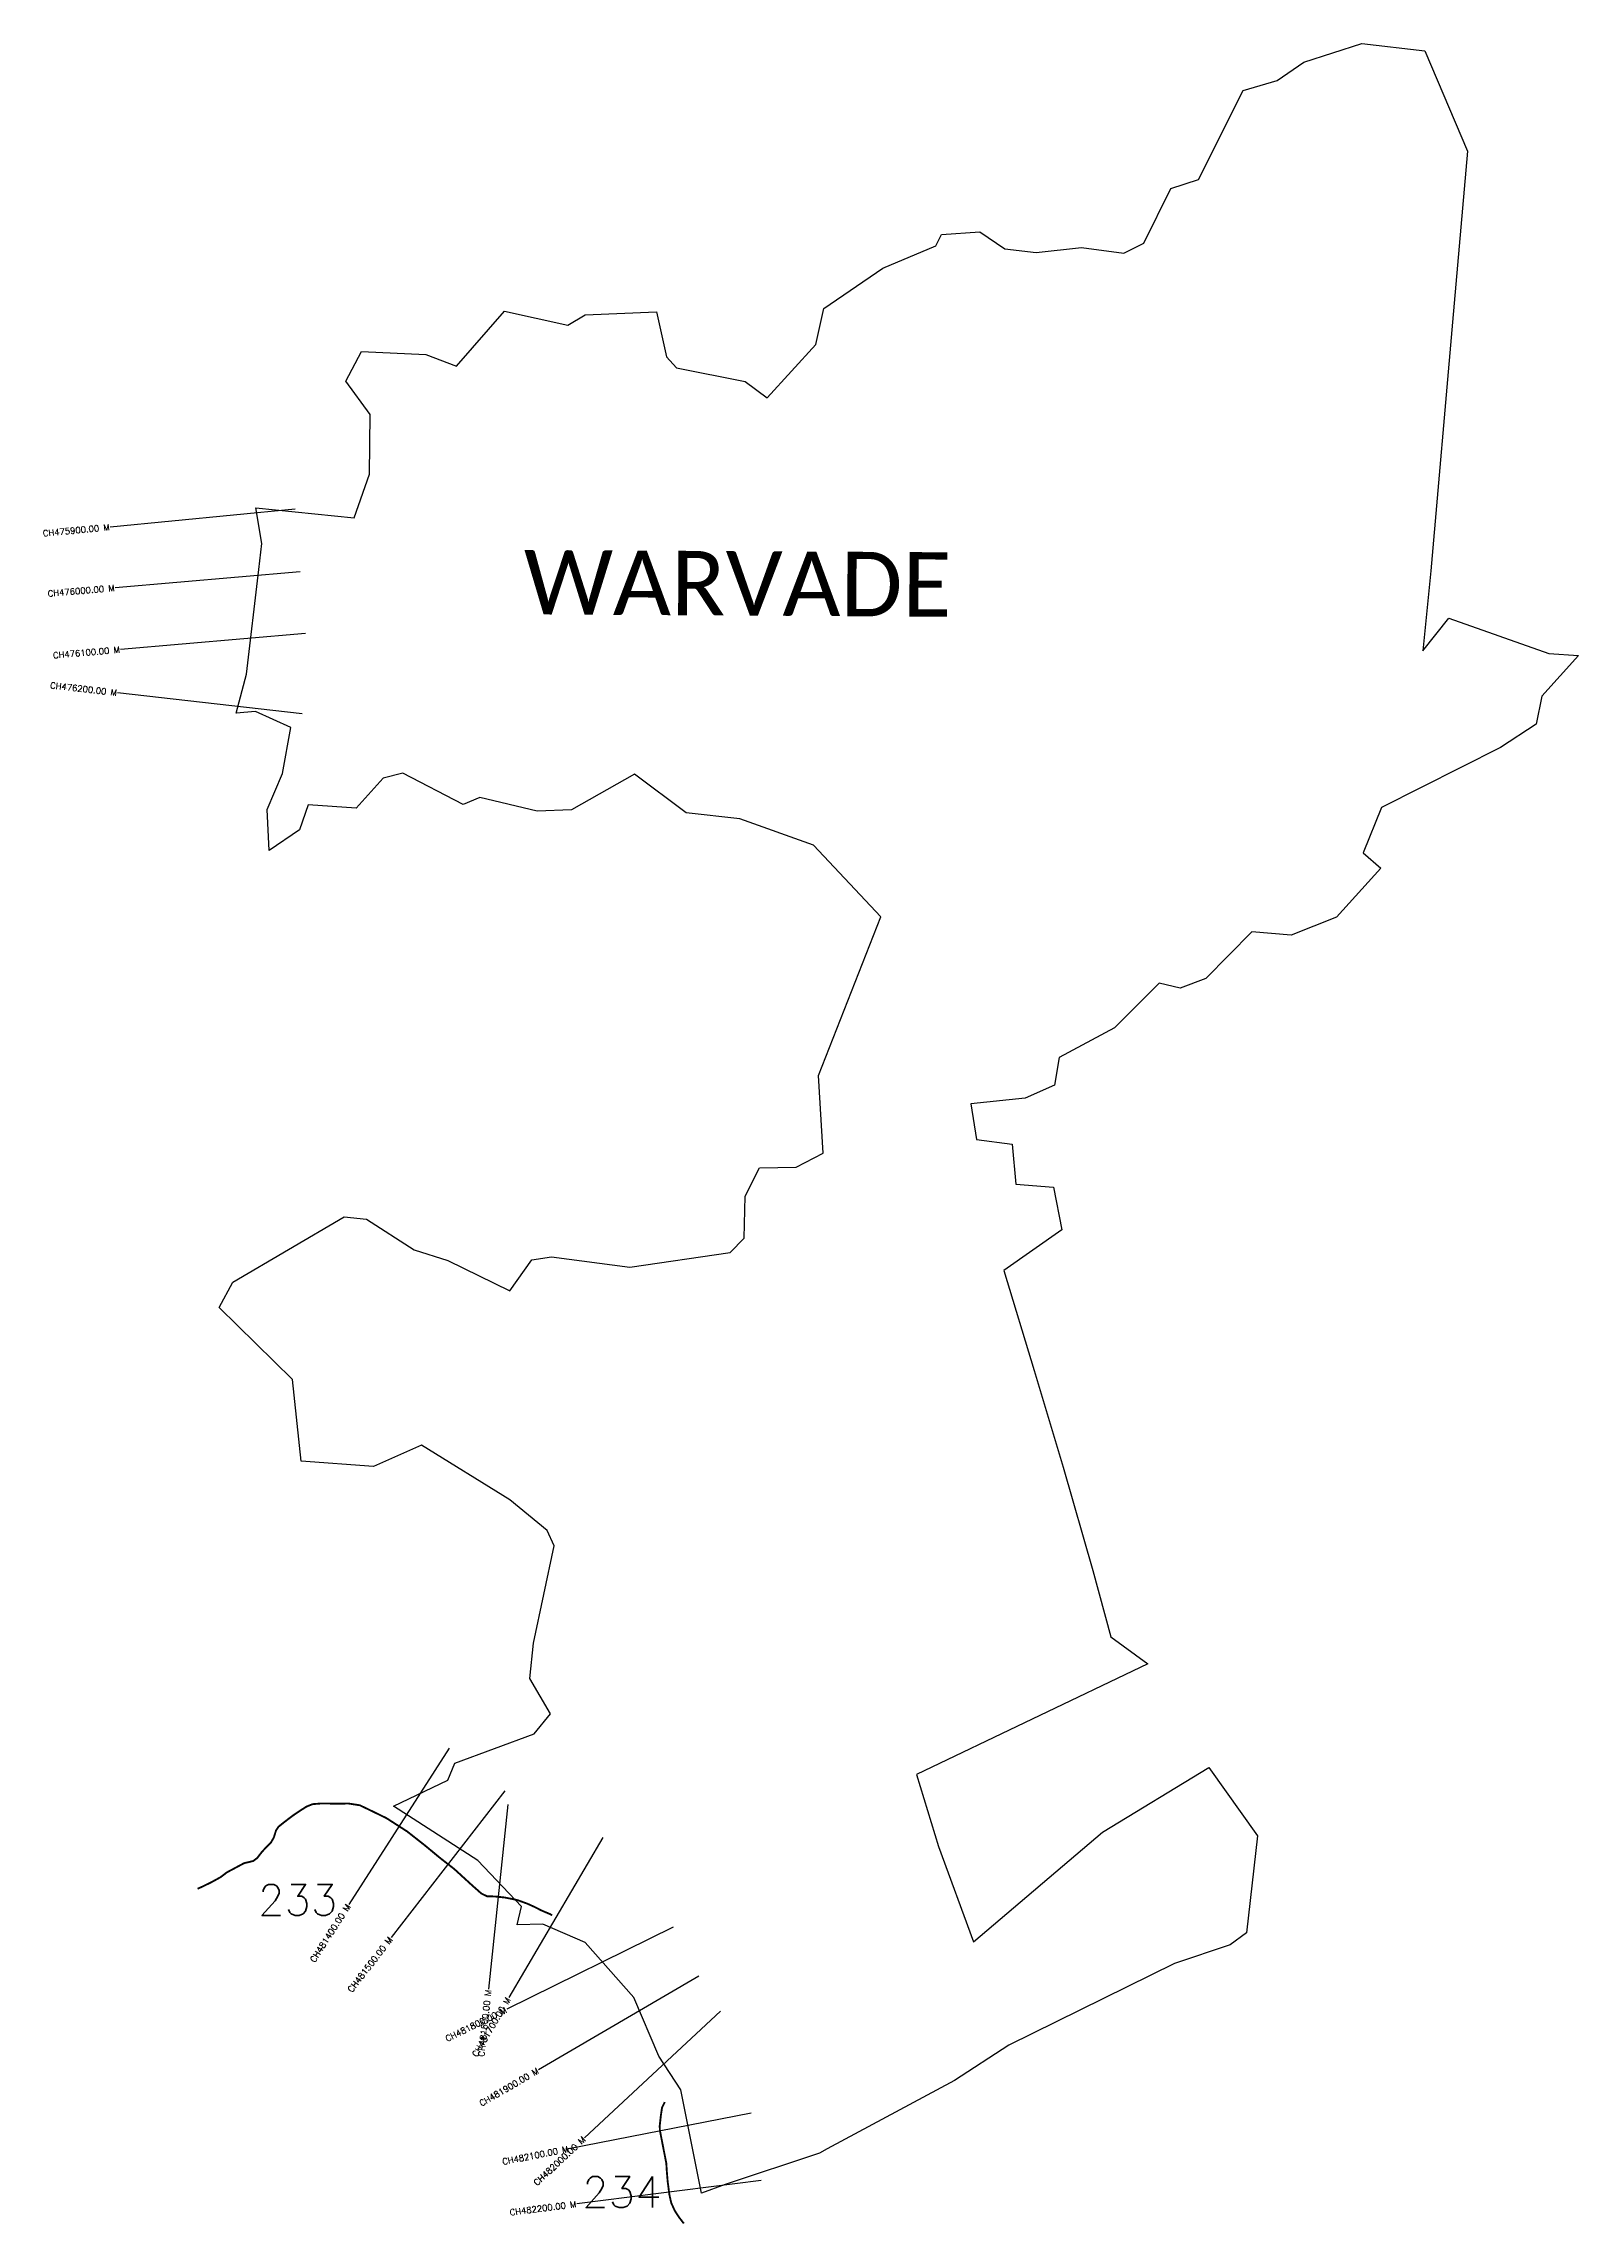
# Model space of a CAD drawing. Header units: metres. Extents: x 313259 to 315738, y 1901008 to 1904529.
import ezdxf
from ezdxf.enums import TextEntityAlignment as Align

# ---------------------------------------------------------------- set-up
doc = ezdxf.new("R2010")
doc.units = ezdxf.units.M
for name, color, linetype in [('ARTIFICIALLY PROTECTED', 4, 'Continuous'), ('CS', 134, 'Continuous'), ('CSMark', 6, 'Continuous'), ('VILLAGE NAME', 250, 'Continuous')]:
    doc.layers.add(name, color=color, linetype=linetype)
doc.styles.get("Standard").update_dxf_attribs({"font": 'simplex.shx'})

msp = doc.modelspace()

# ---------------------------------------------------------------- linework, layer by layer
at = {"color": 6, "flags": 128}
msp.add_lwpolyline([(313601.9, 1903779.7), (313760.6, 1903763.4), (313785.1, 1903833.8), (313786.5, 1903930.1), (313746.8, 1903983.9), (313772.3, 1904031.7), (313876.2, 1904027), (313925.9, 1904008.1), (314003.6, 1904097), (314105.7, 1904074.5), (314133.8, 1904091.2), (314249, 1904096), (314264.9, 1904023.2), (314281, 1904005.4), (314392, 1903983.2), (314427.7, 1903957.2), (314506, 1904043.2), (314518.9, 1904101.4), (314614.5, 1904166.3), (314700.1, 1904202.6), (314709.1, 1904220.8), (314771.3, 1904225), (314811.6, 1904197.8), (314862.2, 1904191.8), (314935.1, 1904199.9), (315003.6, 1904190.6), (315036.1, 1904206.8), (315079.5, 1904294.9), (315124.1, 1904309.4), (315196.6, 1904453.1), (315251.5, 1904469.6), (315294.5, 1904499.1), (315388.2, 1904529), (315489.7, 1904517.3), (315558.9, 1904355.6), (315534.5, 1904079.1), (315499.8, 1903677.7), (315486.9, 1903548.7), (315528.7, 1903601.4), (315690.3, 1903544.1), (315738, 1903541.1), (315679, 1903475.1), (315669.6, 1903430.4), (315612, 1903392.6), (315419.7, 1903295.4), (315390.5, 1903222.3), (315418.7, 1903197.6), (315347.5, 1903118.3), (315274, 1903089.6), (315210.3, 1903094.9), (315136.3, 1903019.6), (315094.5, 1903003.8), (315061, 1903012.2), (314988.9, 1902939.9), (314899.2, 1902891.7), (314891.8, 1902847.3), (314844.4, 1902826.4), (314756.4, 1902816.9), (314765.7, 1902759.5), (314823.1, 1902752), (314829.3, 1902687.2), (314890, 1902682.6), (314903.6, 1902613.9), (314809.9, 1902548.1), (314858.7, 1902386.4), (314905.9, 1902230.3), (314953.9, 1902063.4), (314982.6, 1901956.5), (315042.3, 1901912.7), (314668.6, 1901734.2), (314704.3, 1901618.2), (314760.8, 1901463.8), (314969.4, 1901641), (315141.2, 1901745.7), (315219.7, 1901635.2), (315201.9, 1901478.7), (315175.3, 1901459.3), (315085.4, 1901429.1), (314818.1, 1901297.4), (314730.4, 1901240), (314524.6, 1901129.7), (314512.1, 1901123), (314359.9, 1901072), (314321.4, 1901058.4), (314288, 1901225.1), (314252.5, 1901279.4), (314212.3, 1901374.1), (314133.9, 1901463), (314065.3, 1901492.8), (314023.8, 1901491.7), (314030.9, 1901521), (313960.5, 1901595.4), (313823.8, 1901683.2), (313911.9, 1901725), (313923.1, 1901752.8), (314051.1, 1901799.7), (314077.8, 1901832.2), (314044.4, 1901889), (314050, 1901946.3), (314083.4, 1902103.3), (314072.3, 1902128.3), (314011.8, 1902177.8), (313869.5, 1902265.9), (313791.5, 1902231.7), (313675.1, 1902240.4), (313660.7, 1902372), (313542.2, 1902488.4), (313564.4, 1902529.3), (313744.1, 1902634.8), (313780.3, 1902630.7), (313857.6, 1902581.6), (313911.9, 1902564.1), (314011.8, 1902515.3), (314047.5, 1902565.3), (314079, 1902570.1), (314205.7, 1902553.2), (314368.1, 1902577.2), (314390.5, 1902600), (314392.2, 1902668), (314415.1, 1902713.7), (314474.7, 1902715), (314518.1, 1902737.5), (314510.5, 1902863), (314611.4, 1903119.2), (314502.2, 1903235), (314383.3, 1903277.1), (314296.7, 1903287), (314213.1, 1903349.2), (314111.7, 1903291.6), (314056, 1903289.8), (313963.5, 1903311.8), (313936.7, 1903300.7), (313839.3, 1903351), (313807.3, 1903342.9), (313763.8, 1903294.7), (313686.4, 1903299.7), (313672.4, 1903259.5), (313623, 1903226.1), (313620.2, 1903292.3), (313645, 1903350.7), (313658, 1903424.9), (313601.2, 1903450.4), (313570.1, 1903447.8), (313586.4, 1903511.1), (313606.5, 1903680), (313611.4, 1903722), (313601.9, 1903779.7)], dxfattribs=at)
at = {"layer": 'ARTIFICIALLY PROTECTED', "flags": 128}
msp.add_lwpolyline([(313507.6, 1901549.8, 3, 3, 0), (313508.8, 1901550.3, 3, 3, 0), (313515.7, 1901553.4, 3, 3, 0), (313528.9, 1901559.8, 3, 3, 0), (313544.8, 1901568.5, 3, 3, 0), (313554.7, 1901576.1, 3, 3, 0), (313582.6, 1901591, 3, 3, 0), (313597.5, 1901594.6, 3, 3, 0), (313603.9, 1901599.4, 3, 3, 0), (313611.8, 1901609.7, 3, 3, 0), (313621.4, 1901619.7, 3, 3, 0), (313625.9, 1901624, 3, 3, 0), (313630.8, 1901632.6, 3, 3, 0), (313634.3, 1901643.9, 3, 3, 0), (313638.3, 1901649.9, 3, 3, 0), (313647.3, 1901657.1, 3, 3, 0), (313660.6, 1901667.3, 3, 3, 0), (313674.7, 1901676.8, 3, 3, 0), (313683.7, 1901682.5, 3, 3, 0), (313693.6, 1901686.4, 3, 3, 0), (313706.7, 1901687.4, 3, 3, 0), (313722.2, 1901687.3, 3, 3, 0), (313740.4, 1901687.2, 3, 3, 0), (313751.3, 1901687.4, 3, 3, 0), (313769.5, 1901684.6, 3, 3, 0), (313783, 1901678.2, 3, 3, 0), (313812.6, 1901663.8, 3, 3, 0), (313845.9, 1901642.4, 3, 3, 0), (313874.7, 1901619.8, 3, 3, 0), (313899.7, 1901599.1, 3, 3, 0), (313922.1, 1901581.7, 3, 3, 0), (313952.2, 1901554.2, 3, 3, 0), (313966.2, 1901541.9, 3, 3, 0), (313975.3, 1901537.6, 3, 3, 0), (313987.7, 1901537.3, 3, 3, 0), (314003.2, 1901535.7, 3, 3, 0), (314014.5, 1901533.5, 3, 3, 0), (314024.4, 1901531.4, 3, 3, 0), (314040.4, 1901525.6, 3, 3, 0), (314051, 1901520.8, 3, 3, 0), (314063.3, 1901514.6, 3, 3, 0), (314077.2, 1901508.7, 3, 3, 0), (314080.2, 1901506.9, 0, 0, 0)], format="xyseb", dxfattribs=at)
at = {"layer": 'ARTIFICIALLY PROTECTED', "const_width": 3, "flags": 128}
msp.add_lwpolyline([(314262.1, 1901205.5), (314261.8, 1901204.3), (314257.8, 1901196.3), (314255.9, 1901183.5), (314254, 1901166.5), (314254.4, 1901159.2), (314261.4, 1901123.4), (314264.7, 1901106.5), (314265.5, 1901093.7), (314266.9, 1901077.1), (314269.7, 1901055.7), (314272.6, 1901042.6), (314278.5, 1901029.7), (314285.2, 1901019.4), (314293, 1901009.3)], dxfattribs=at)
at = {"layer": 'CS'}
for p, q in [((313665.2, 1903777.1), (313366.6, 1903748.5)), ((313673.4, 1903676), (313374.6, 1903650.2)), ((313682, 1903576.4), (313383.1, 1903550.6)), ((313676.3, 1903446.8), (313378.2, 1903480.7)), ((313914.1, 1901776.9), (313751.9, 1901524.5)), ((314003.9, 1901708.1), (313820.1, 1901471)), ((314008.8, 1901685.9), (313977.3, 1901387.6)), ((314162.4, 1901632.6), (314010.3, 1901374)), ((314275.9, 1901488), (314006.9, 1901355.2)), ((314317.2, 1901408.8), (314058.2, 1901257.4)), ((314352.1, 1901352.2), (314132.6, 1901147.7)), ((314401.7, 1901187.4), (314107.3, 1901129.9)), ((314417.9, 1901078.8), (314120.3, 1901040.9))]:
    msp.add_line(p, q, dxfattribs=at)

# ---------------------------------------------------------------- texts
at = {"char_height": 50, "attachment_point": 1}
for s, insert in [('233', (313605, 1901556.7)), ('234', (314128.6, 1901084.9))]:
    msp.add_mtext_dynamic_manual_height_columns(s, width=84.374, gutter_width=1, heights=[74.2], dxfattribs=dict(at, insert=insert))
at = {"layer": 'CSMark'}
for s, rotation, p in [('CH475900.00 M', 5.4763, (313365.6, 1903748.4)), ('CH476000.00 M', 4.9292, (313373.6, 1903650.2)), ('CH476100.00 M', 4.9292, (313382.1, 1903550.5)), ('CH476200.00 M', 353.5064, (313377.3, 1903480.8)), ('CH481400.00 M', 57.26, (313751.3, 1901523.7)), ('CH481500.00 M', 52.212, (313819.5, 1901470.2)), ('CH481600.00 M', 83.9638, (313977.1, 1901386.6)), ('CH481800.00 M', 26.2647, (314006, 1901354.8)), ('CH481700.00 M', 59.5178, (314009.7, 1901373.2)), ('CH481900.00 M', 30.3159, (314057.4, 1901256.9)), ('CH482000.00 M', 42.9718, (314131.9, 1901147)), ('CH482100.00 M', 11.0513, (314106.3, 1901129.7)), ('CH482200.00 M', 7.2541, (314119.3, 1901040.8))]:
    msp.add_text(s, height=10, rotation=rotation, dxfattribs=at).set_placement(p, align=Align.MIDDLE_RIGHT)
at = {"layer": 'VILLAGE NAME', "insert": (314034.6, 1903711.5), "char_height": 104.042, "attachment_point": 1, "rotation": 359.6762}
msp.add_mtext_dynamic_manual_height_columns('{\\fCalibri|b0|i0|c0|p34;WARVADE}', width=1632.383, gutter_width=520.2, heights=[0], dxfattribs=at)

doc.saveas('drawing.dxf')
